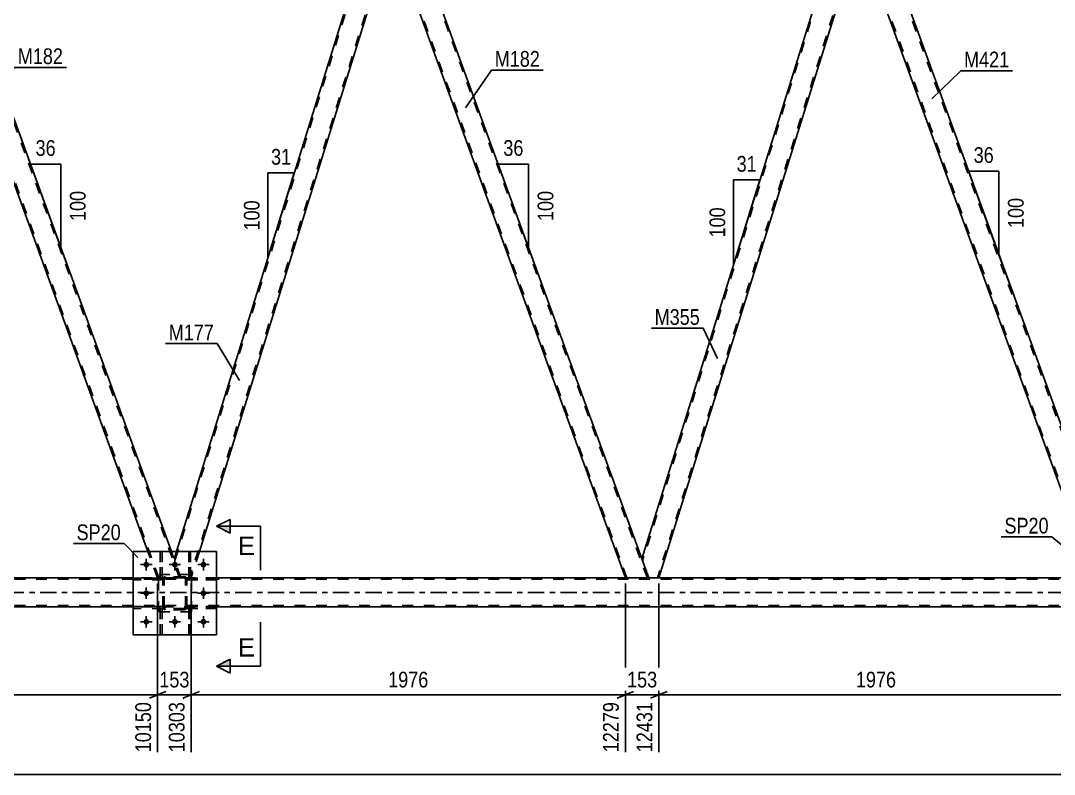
# Model space of a CAD drawing. Header units: millimetres. Extents: x 0 to 841, y 0 to 594.
# Drawn here: x 476.6 to 664.7, y 278.6 to 415.7 of the extents above; entities that cross this region are included whole.
import ezdxf

# ---------------------------------------------------------------- set-up
doc = ezdxf.new("R2010")
doc.units = ezdxf.units.MM
doc.linetypes.add('DXK_LINE_DOT2', pattern=[3.9198, 1.9599, -1.9599])
doc.linetypes.add('DXK_LINE_DOT3', pattern=[5.9187, 2.979, -0.9799, 0.9799, -0.9799])
doc.styles.add('Arial', font='ARIAL.TTF', dxfattribs={"height": 0.2})
doc.styles.add('Arial Narrow', font='ARIALN.TTF', dxfattribs={"height": 0.2})

# ---------------------------------------------------------------- blocks, each defined once
blk = doc.blocks.new('Part-318887959-4108 - 3653')
at = {"color": 2, "linetype": 'Continuous'}
for p, q in [((546.78, 435.53), (542.52, 435.53)), ((589.63, 317.78), (546.78, 435.53)), ((586.64, 314.31), (544.07, 431.28))]:
    blk.add_line(p, q, dxfattribs=at)
at = {"color": 7, "linetype": 'DXK_LINE_DOT2'}
for p, q in [((542.52, 435.53), (544.07, 431.28)), ((586.9, 314.31), (542.78, 435.53)), ((590.64, 314.31), (546.52, 435.53)), ((590.9, 314.31), (589.63, 317.78)), ((586.64, 314.31), (590.9, 314.31))]:
    blk.add_line(p, q, dxfattribs=at)
blk = doc.blocks.new('Part-318887959-3769 - 3653')
at = {"color": 2, "linetype": 'Continuous'}
for p, q in [((625.94, 434.25), (589.63, 317.78)), ((629.2, 431.28), (628.12, 434.25)), ((592.74, 314.31), (629.2, 431.28)), ((590.9, 314.31), (589.63, 317.78))]:
    blk.add_line(p, q, dxfattribs=at)
at = {"color": 7, "linetype": 'DXK_LINE_DOT2'}
for p, q in [((626.19, 434.25), (589.77, 317.41)), ((625.94, 434.25), (628.12, 434.25)), ((629.07, 431.65), (592.49, 314.31)), ((592.74, 314.31), (590.9, 314.31))]:
    blk.add_line(p, q, dxfattribs=at)
blk = doc.blocks.new('Part-318887959-3774 - 3653')
at = {"color": 2, "linetype": 'Continuous'}
for p, q in [((461.64, 435.53), (457.39, 435.53)), ((504.01, 319.13), (461.64, 435.53)), ((499.75, 319.13), (458.93, 431.28))]:
    blk.add_line(p, q, dxfattribs=at)
at = {"color": 7, "linetype": 'DXK_LINE_DOT2'}
for p, q in [((457.39, 435.53), (458.93, 431.28)), ((501.76, 314.31), (457.64, 435.53)), ((505.51, 314.31), (461.39, 435.53)), ((501.51, 314.31), (499.75, 319.13)), ((505.76, 314.31), (504.01, 319.13)), ((505.76, 314.31), (501.51, 314.31))]:
    blk.add_line(p, q, dxfattribs=at)
blk = doc.blocks.new('Part-318887959-4124 - 3653')
at = {"color": 7, "linetype": 'DXK_LINE_DOT2'}
for p, q in [((502, 319.13), (502, 314.29)), ((502.32, 319.13), (502, 319.13)), ((502.32, 314.29), (502.32, 319.13)), ((502, 314.89), (502.32, 314.89)), ((502, 314.29), (502.32, 314.29))]:
    blk.add_line(p, q, dxfattribs=at)
blk = doc.blocks.new('Part-318887959-3919 - 3653')
at = {"color": 7, "linetype": 'DXK_LINE_DOT2'}
for p, q in [((497.05, 319.13), (512.25, 319.13)), ((497.05, 319.13), (497.05, 303.93)), ((512.25, 319.13), (512.25, 303.93)), ((497.05, 303.93), (512.25, 303.93))]:
    blk.add_line(p, q, dxfattribs=at)
blk = doc.blocks.new('Part-318887959-3928 - 3653')
at = {"color": 7, "linetype": 'DXK_LINE_DOT2'}
for p, q in [((502.32, 308.77), (502, 308.77)), ((502, 308.77), (502, 303.93)), ((502.32, 303.93), (502.32, 308.77)), ((502, 308.17), (502.32, 308.17)), ((502, 303.93), (502.32, 303.93))]:
    blk.add_line(p, q, dxfattribs=at)
blk = doc.blocks.new('Part-318887959-3934 - 3653')
at = {"color": 7, "linetype": 'DXK_LINE_DOT2'}
for p, q in [((502.45, 309.09), (497.05, 309.09)), ((497.05, 309.09), (497.05, 308.77)), ((502.45, 308.77), (497.05, 308.77)), ((501.85, 308.77), (501.85, 309.09)), ((502.45, 308.77), (502.45, 309.09))]:
    blk.add_line(p, q, dxfattribs=at)
blk = doc.blocks.new('Part-318887959-3949 - 3653')
at = {"color": 7, "linetype": 'DXK_LINE_DOT2'}
for p, q in [((632.38, 434.25), (628.12, 434.25)), ((629.2, 431.28), (628.12, 434.25)), ((672.03, 314.31), (628.38, 434.25)), ((675.78, 314.31), (632.12, 434.25)), ((671.78, 314.31), (670.02, 319.13)), ((676.03, 314.31), (674.28, 319.13)), ((676.03, 314.31), (671.78, 314.31))]:
    blk.add_line(p, q, dxfattribs=at)
at = {"color": 2, "linetype": 'Continuous'}
for p, q in [((674.28, 319.13), (632.38, 434.25)), ((670.02, 319.13), (629.2, 431.28))]:
    blk.add_line(p, q, dxfattribs=at)
blk = doc.blocks.new('Part-318887959-4010 - 3653')
at = {"color": 7, "linetype": 'DXK_LINE_DOT2'}
for p, q in [((507.2, 303.93), (507.2, 308.77)), ((507.2, 308.77), (507.52, 308.77)), ((507.52, 308.77), (507.52, 303.93)), ((507.2, 308.17), (507.52, 308.17)), ((507.52, 303.93), (507.2, 303.93))]:
    blk.add_line(p, q, dxfattribs=at)
blk = doc.blocks.new('Part-318887959-4013 - 3653')
at = {"color": 7, "linetype": 'DXK_LINE_DOT2'}
for p, q in [((512.25, 314.29), (506.85, 314.29)), ((506.85, 314.29), (506.85, 313.97)), ((507.45, 313.97), (507.45, 314.29)), ((512.25, 313.97), (512.25, 314.29)), ((506.85, 313.97), (512.25, 313.97))]:
    blk.add_line(p, q, dxfattribs=at)
blk = doc.blocks.new('Part-318887959-4016 - 3653')
at = {"color": 7, "linetype": 'DXK_LINE_DOT2'}
for p, q in [((512.25, 309.09), (506.85, 309.09)), ((506.85, 309.09), (506.85, 308.77)), ((506.85, 308.77), (512.25, 308.77)), ((507.45, 308.77), (507.45, 309.09)), ((512.25, 308.77), (512.25, 309.09))]:
    blk.add_line(p, q, dxfattribs=at)
blk = doc.blocks.new('Part-318887959-4019 - 3653')
at = {"color": 7, "linetype": 'DXK_LINE_DOT2'}
for p, q in [((502.45, 314.29), (497.05, 314.29)), ((497.05, 314.29), (497.05, 313.97)), ((501.85, 313.97), (501.85, 314.29)), ((502.45, 313.97), (502.45, 314.29)), ((502.45, 313.97), (497.05, 313.97))]:
    blk.add_line(p, q, dxfattribs=at)
blk = doc.blocks.new('Part-318887959-4024 - 3653')
at = {"color": 2, "linetype": 'Continuous'}
for p, q in [((497.05, 314.31), (257.03, 314.31)), ((667.31, 314.31), (512.25, 314.31)), ((497.05, 309.03), (257.03, 309.03)), ((667.31, 309.03), (512.25, 309.03))]:
    blk.add_line(p, q, dxfattribs=at)
at = {"color": 7, "linetype": 'DXK_LINE_DOT2'}
for p, q in [((512.25, 314.31), (497.05, 314.31)), ((783.19, 314.07), (107.25, 314.07)), ((783.19, 309.27), (107.25, 309.27)), ((512.25, 309.03), (497.05, 309.03))]:
    blk.add_line(p, q, dxfattribs=at)
at = {"color": 7, "linetype": 'DXK_LINE_DOT3'}
blk.add_line((107.25, 311.67), (783.19, 311.67), dxfattribs=at)
blk = doc.blocks.new('Part-318887959-4029 - 3653')
at = {"color": 2, "linetype": 'Continuous'}
for p, q in [((512.25, 319.13), (497.05, 319.13)), ((497.05, 303.93), (497.05, 319.13)), ((512.25, 303.93), (512.25, 319.13)), ((512.25, 303.93), (497.05, 303.93))]:
    blk.add_line(p, q, dxfattribs=at)
blk = doc.blocks.new('Part-318887959-4032 - 3653')
at = {"color": 7, "linetype": 'DXK_LINE_DOT2'}
for p, q in [((502, 314.29), (502, 319.13)), ((502, 319.13), (502.32, 319.13)), ((502.32, 319.13), (502.32, 314.29)), ((502, 314.89), (502.32, 314.89)), ((502.32, 314.29), (502, 314.29))]:
    blk.add_line(p, q, dxfattribs=at)
blk = doc.blocks.new('Part-318887959-4039 - 3653')
at = {"color": 7, "linetype": 'DXK_LINE_DOT2'}
for p, q in [((507.65, 314.93), (501.65, 314.93)), ((501.65, 308.13), (501.65, 314.93)), ((507.65, 308.13), (507.65, 314.93)), ((507.65, 308.13), (501.65, 308.13))]:
    blk.add_line(p, q, dxfattribs=at)
blk = doc.blocks.new('Bolt-318887959-4040 - 3653')
at = {"color": 1, "linetype": 'Continuous'}
for p, q in [((498.41, 316.73), (499.1, 316.73)), ((499.45, 317.77), (499.45, 317.08)), ((499.45, 315.69), (499.45, 316.38)), ((500.49, 316.73), (499.79, 316.73)), ((503.61, 316.73), (504.3, 316.73)), ((504.65, 317.77), (504.65, 317.08)), ((504.65, 315.69), (504.65, 316.38)), ((505.69, 316.73), (504.99, 316.73)), ((508.81, 316.73), (509.5, 316.73)), ((509.85, 317.77), (509.85, 317.08)), ((509.85, 315.69), (509.85, 316.38)), ((510.89, 316.73), (510.19, 316.73)), ((499.45, 312.57), (499.45, 311.88)), ((509.85, 312.57), (509.85, 311.88)), ((498.41, 311.53), (499.1, 311.53)), ((499.45, 310.49), (499.45, 311.18)), ((500.49, 311.53), (499.79, 311.53)), ((508.81, 311.53), (509.5, 311.53)), ((509.85, 310.49), (509.85, 311.18)), ((510.89, 311.53), (510.19, 311.53)), ((499.45, 307.37), (499.45, 306.68)), ((504.65, 307.37), (504.65, 306.68)), ((509.85, 307.37), (509.85, 306.68)), ((498.41, 306.33), (499.1, 306.33)), ((499.45, 305.29), (499.45, 305.98)), ((500.49, 306.33), (499.79, 306.33)), ((503.61, 306.33), (504.3, 306.33)), ((504.65, 305.29), (504.65, 305.98)), ((505.69, 306.33), (504.99, 306.33)), ((508.81, 306.33), (509.5, 306.33)), ((509.85, 305.29), (509.85, 305.98)), ((510.89, 306.33), (510.19, 306.33))]:
    blk.add_line(p, q, dxfattribs=at)
blk = doc.blocks.new('Part-318887959-4046 - 3653')
at = {"color": 7, "linetype": 'DXK_LINE_DOT2'}
for p, q in [((502, 303.93), (502, 308.77)), ((502, 308.77), (502.32, 308.77)), ((502.32, 308.77), (502.32, 303.93)), ((502, 308.17), (502.32, 308.17)), ((502.32, 303.93), (502, 303.93))]:
    blk.add_line(p, q, dxfattribs=at)
blk = doc.blocks.new('Part-318887959-4058 - 3653')
at = {"color": 7, "linetype": 'DXK_LINE_DOT2'}
for p, q in [((507.2, 314.29), (507.2, 319.13)), ((507.2, 319.13), (507.52, 319.13)), ((507.52, 319.13), (507.52, 314.29)), ((507.2, 314.89), (507.52, 314.89)), ((507.52, 314.29), (507.2, 314.29))]:
    blk.add_line(p, q, dxfattribs=at)
blk = doc.blocks.new('Bolt-318887959-4059 - 3653')
at = {"linetype": 'Continuous'}
for points in [[(499.97, 316.73, -1), (498.93, 316.73, -1)], [(505.17, 316.73, -1), (504.13, 316.73, -1)], [(510.37, 316.73, -1), (509.33, 316.73, -1)], [(499.97, 311.53, -1), (498.93, 311.53, -1)], [(510.37, 311.53, -1), (509.33, 311.53, -1)], [(499.97, 306.33, -1), (498.93, 306.33, -1)], [(505.17, 306.33, -1), (504.13, 306.33, -1)], [(510.37, 306.33, -1), (509.33, 306.33, -1)]]:
    blk.add_hatch(color=1, dxfattribs=at).paths.add_polyline_path(points)
at = {"color": 1, "linetype": 'Continuous'}
for p, q in [((500.49, 316.73), (498.41, 316.73)), ((499.45, 317.77), (499.45, 315.69)), ((505.69, 316.73), (503.61, 316.73)), ((504.65, 317.77), (504.65, 315.69)), ((510.89, 316.73), (508.81, 316.73)), ((509.85, 317.77), (509.85, 315.69)), ((499.45, 312.57), (499.45, 310.49)), ((509.85, 312.57), (509.85, 310.49)), ((500.49, 311.53), (498.41, 311.53)), ((510.89, 311.53), (508.81, 311.53)), ((499.45, 307.37), (499.45, 305.29)), ((504.65, 307.37), (504.65, 305.29)), ((509.85, 307.37), (509.85, 305.29)), ((500.49, 306.33), (498.41, 306.33)), ((505.69, 306.33), (503.61, 306.33)), ((510.89, 306.33), (508.81, 306.33))]:
    blk.add_line(p, q, dxfattribs=at)
blk = doc.blocks.new('Part-318887959-4069 - 3653')
at = {"color": 7, "linetype": 'DXK_LINE_DOT2'}
for p, q in [((507.52, 308.77), (507.2, 308.77)), ((507.2, 308.77), (507.2, 303.93)), ((507.52, 303.93), (507.52, 308.77)), ((507.2, 308.17), (507.52, 308.17)), ((507.2, 303.93), (507.52, 303.93))]:
    blk.add_line(p, q, dxfattribs=at)
blk = doc.blocks.new('Part-318887959-4080 - 3653')
at = {"color": 7, "linetype": 'DXK_LINE_DOT2'}
for p, q in [((502.45, 314.05), (502.48, 314.23)), ((502.48, 314.23), (502.45, 314.05)), ((502.7, 314.14), (502.76, 314.22)), ((502.74, 314.49), (502.93, 314.53)), ((502.93, 314.53), (502.74, 314.49)), ((502.76, 314.22), (502.83, 314.27)), ((502.83, 314.27), (502.93, 314.29)), ((506.37, 314.53), (502.93, 314.53)), ((502.93, 314.29), (506.37, 314.29)), ((506.37, 314.53), (506.55, 314.49)), ((506.55, 314.49), (506.37, 314.53)), ((506.37, 314.29), (506.46, 314.27)), ((506.46, 314.27), (506.54, 314.22)), ((506.54, 314.22), (506.59, 314.14)), ((506.81, 314.23), (506.85, 314.05)), ((506.85, 314.05), (506.81, 314.23)), ((502.45, 309.01), (502.45, 314.05)), ((502.69, 314.05), (502.7, 314.14)), ((502.69, 309.01), (502.69, 314.05)), ((506.59, 314.14), (506.61, 314.05)), ((506.61, 309.01), (506.61, 314.05)), ((506.85, 309.01), (506.85, 314.05)), ((502.48, 308.83), (502.45, 309.01)), ((502.45, 309.01), (502.48, 308.83)), ((502.7, 308.92), (502.69, 309.01)), ((502.76, 308.84), (502.7, 308.92)), ((502.93, 308.53), (502.74, 308.57)), ((502.74, 308.57), (502.93, 308.53)), ((502.83, 308.79), (502.76, 308.84)), ((502.93, 308.77), (502.83, 308.79)), ((506.37, 308.77), (502.93, 308.77)), ((506.37, 308.53), (502.93, 308.53)), ((506.46, 308.79), (506.37, 308.77)), ((506.55, 308.57), (506.37, 308.53)), ((506.37, 308.53), (506.55, 308.57)), ((506.54, 308.84), (506.46, 308.79)), ((506.59, 308.92), (506.54, 308.84)), ((506.61, 309.01), (506.59, 308.92)), ((506.85, 309.01), (506.81, 308.83)), ((506.81, 308.83), (506.85, 309.01))]:
    blk.add_line(p, q, dxfattribs=at)
at = {"color": 7, "linetype": 'DXK_LINE_DOT3'}
blk.add_line((504.65, 311.53), (504.65, 311.53), dxfattribs=at)
at = {"color": 7, "linetype": 'DXK_LINE_DOT2'}
for centre, start, end in [((502.93, 314.05), 112.5, 157.5), ((502.93, 314.05), 112.5, 157.5), ((506.37, 314.05), 22.5, 67.5), ((506.37, 314.05), 22.5, 67.5), ((502.93, 309.01), 202.5, 247.5), ((502.93, 309.01), 202.5, 247.5), ((506.37, 309.01), 292.5, 337.5), ((506.37, 309.01), 292.5, 337.5)]:
    blk.add_arc(centre, 0.48, start, end, dxfattribs=at)
blk = doc.blocks.new('Part-318887959-4081 - 3653')
at = {"color": 7, "linetype": 'DXK_LINE_DOT2'}
for p, q in [((507.65, 314.93), (501.65, 314.93)), ((501.65, 308.13), (501.65, 314.93)), ((507.65, 308.13), (507.65, 314.93)), ((507.65, 308.13), (501.65, 308.13))]:
    blk.add_line(p, q, dxfattribs=at)
blk = doc.blocks.new('Part-318887959-4103 - 3653')
at = {"color": 7, "linetype": 'DXK_LINE_DOT2'}
for p, q in [((541.45, 435.53), (504.64, 317.41)), ((543.93, 431.66), (507.36, 314.31)), ((504.5, 317.78), (504.92, 319.13)), ((509.11, 319.13), (507.61, 314.31)), ((505.76, 314.31), (504.5, 317.78)), ((507.61, 314.31), (505.76, 314.31))]:
    blk.add_line(p, q, dxfattribs=at)
at = {"color": 2, "linetype": 'Continuous'}
for p, q in [((541.2, 435.53), (504.92, 319.13)), ((542.52, 435.53), (541.2, 435.53)), ((544.07, 431.28), (542.52, 435.53)), ((544.07, 431.28), (509.11, 319.13))]:
    blk.add_line(p, q, dxfattribs=at)
blk = doc.blocks.new('Part-318887959-4123 - 3653')
at = {"color": 7, "linetype": 'DXK_LINE_DOT2'}
for p, q in [((502.45, 309.09), (497.05, 309.09)), ((497.05, 308.77), (497.05, 309.09)), ((502.45, 308.77), (497.05, 308.77)), ((501.85, 308.77), (501.85, 309.09)), ((502.45, 309.09), (502.45, 308.77))]:
    blk.add_line(p, q, dxfattribs=at)
blk = doc.blocks.new('Part-318887959-4130 - 3653')
at = {"color": 7, "linetype": 'DXK_LINE_DOT2'}
for p, q in [((506.85, 313.97), (506.85, 314.29)), ((506.85, 314.29), (512.25, 314.29)), ((507.45, 313.97), (507.45, 314.29)), ((512.25, 314.29), (512.25, 313.97)), ((512.25, 313.97), (506.85, 313.97))]:
    blk.add_line(p, q, dxfattribs=at)
blk = doc.blocks.new('Part-318887959-4133 - 3653')
at = {"color": 7, "linetype": 'DXK_LINE_DOT2'}
for p, q in [((507.2, 319.13), (507.2, 314.29)), ((507.52, 319.13), (507.2, 319.13)), ((507.52, 314.29), (507.52, 319.13)), ((507.2, 314.89), (507.52, 314.89)), ((507.2, 314.29), (507.52, 314.29))]:
    blk.add_line(p, q, dxfattribs=at)
blk = doc.blocks.new('Part-318887959-4158 - 3653')
at = {"color": 7, "linetype": 'DXK_LINE_DOT2'}
for p, q in [((502.45, 314.05), (502.48, 314.23)), ((502.48, 314.23), (502.45, 314.05)), ((502.7, 314.14), (502.76, 314.22)), ((502.74, 314.49), (502.93, 314.53)), ((502.93, 314.53), (502.74, 314.49)), ((502.76, 314.22), (502.83, 314.27)), ((502.83, 314.27), (502.93, 314.29)), ((506.37, 314.53), (502.93, 314.53)), ((502.93, 314.29), (506.37, 314.29)), ((506.37, 314.53), (506.55, 314.49)), ((506.55, 314.49), (506.37, 314.53)), ((506.37, 314.29), (506.46, 314.27)), ((506.46, 314.27), (506.54, 314.22)), ((506.54, 314.22), (506.59, 314.14)), ((506.81, 314.23), (506.85, 314.05)), ((506.85, 314.05), (506.81, 314.23)), ((502.45, 309.01), (502.45, 314.05)), ((502.69, 314.05), (502.7, 314.14)), ((502.69, 309.01), (502.69, 314.05)), ((506.59, 314.14), (506.61, 314.05)), ((506.61, 309.01), (506.61, 314.05)), ((506.85, 309.01), (506.85, 314.05)), ((502.48, 308.83), (502.45, 309.01)), ((502.45, 309.01), (502.48, 308.83)), ((502.7, 308.92), (502.69, 309.01)), ((502.76, 308.84), (502.7, 308.92)), ((502.93, 308.53), (502.74, 308.57)), ((502.74, 308.57), (502.93, 308.53)), ((502.83, 308.79), (502.76, 308.84)), ((502.93, 308.77), (502.83, 308.79)), ((506.37, 308.77), (502.93, 308.77)), ((506.37, 308.53), (502.93, 308.53)), ((506.46, 308.79), (506.37, 308.77)), ((506.55, 308.57), (506.37, 308.53)), ((506.37, 308.53), (506.55, 308.57)), ((506.54, 308.84), (506.46, 308.79)), ((506.59, 308.92), (506.54, 308.84)), ((506.61, 309.01), (506.59, 308.92)), ((506.85, 309.01), (506.81, 308.83)), ((506.81, 308.83), (506.85, 309.01))]:
    blk.add_line(p, q, dxfattribs=at)
at = {"color": 7, "linetype": 'DXK_LINE_DOT3'}
blk.add_line((504.65, 311.53), (504.65, 311.53), dxfattribs=at)
at = {"color": 7, "linetype": 'DXK_LINE_DOT2'}
for centre, start, end in [((502.93, 314.05), 112.5, 157.5), ((502.93, 314.05), 112.5, 157.5), ((506.37, 314.05), 22.5, 67.5), ((506.37, 314.05), 22.5, 67.5), ((502.93, 309.01), 202.5, 247.5), ((502.93, 309.01), 202.5, 247.5), ((506.37, 309.01), 292.5, 337.5), ((506.37, 309.01), 292.5, 337.5)]:
    blk.add_arc(centre, 0.48, start, end, dxfattribs=at)
blk = doc.blocks.new('Part-318887959-4159 - 3653')
at = {"color": 7, "linetype": 'DXK_LINE_DOT2'}
for p, q in [((506.85, 308.77), (506.85, 309.09)), ((506.85, 309.09), (512.25, 309.09)), ((512.25, 308.77), (506.85, 308.77)), ((507.45, 308.77), (507.45, 309.09)), ((512.25, 309.09), (512.25, 308.77))]:
    blk.add_line(p, q, dxfattribs=at)
blk = doc.blocks.new('Part-318887959-4160 - 3653')
at = {"color": 7, "linetype": 'DXK_LINE_DOT2'}
for p, q in [((502.45, 314.29), (497.05, 314.29)), ((497.05, 313.97), (497.05, 314.29)), ((501.85, 313.97), (501.85, 314.29)), ((502.45, 314.29), (502.45, 313.97)), ((502.45, 313.97), (497.05, 313.97))]:
    blk.add_line(p, q, dxfattribs=at)
blk = doc.blocks.new('StraightDimension-318887959-4581 - 3653')
at = {"color": 7, "linetype": 'Continuous'}
for p, q in [((592.74, 313.31), (592.74, 282.59)), ((671.78, 313.31), (671.78, 282.59)), ((594.24, 293.63), (591.24, 292.43)), ((670.28, 292.43), (673.28, 293.63)), ((592.74, 293.03), (671.78, 293.03))]:
    blk.add_line(p, q, dxfattribs=at)
at = {"color": 0}
blk.add_wipeout([(636.52, 293.78), (636.52, 297.98), (628, 297.98), (628, 293.78)], dxfattribs=at)
at = {"color": 0, "linetype": 'Continuous'}
blk.add_wipeout([(671.18, 292.33), (666.98, 292.33), (666.98, 281.99), (671.18, 281.99)], dxfattribs=at)
at = {"color": 3, "style": 'Arial Narrow'}
blk.add_text('1976', height=2.863, dxfattribs=at).set_placement((628.6, 294.38))
at = {"color": 3, "linetype": 'Continuous', "style": 'Arial Narrow'}
blk.add_text('14407', height=2.863, rotation=90.0002, dxfattribs=at).set_placement((670.58, 282.59))
blk = doc.blocks.new('AngleDimension-318887959-4300 - 3653')
at = {"color": 7, "linetype": 'Continuous'}
for p, q in [((654.63, 388.33), (649.09, 388.33)), ((654.63, 373.11), (649.09, 388.33)), ((654.63, 373.11), (654.63, 388.33)), ((656.9, 366.87), (654.63, 373.11))]:
    blk.add_line(p, q, dxfattribs=at)
at = {"color": 0}
for points in [[(654.29, 389.23), (654.29, 393.43), (649.43, 393.43), (649.43, 389.23)], [(659.73, 384.06), (655.53, 384.06), (655.53, 377.38), (659.73, 377.38)]]:
    blk.add_wipeout(points, dxfattribs=at)
at = {"color": 3, "style": 'Arial Narrow'}
blk.add_text('36', height=2.863, dxfattribs=at).set_placement((650.03, 389.83))
blk.add_text('100', height=2.863, rotation=90.0002, dxfattribs=at).set_placement((659.13, 377.98))
blk = doc.blocks.new('StraightDimension-318887959-4529 - 3653')
at = {"color": 7, "linetype": 'Continuous'}
for p, q in [((501.51, 313.31), (501.51, 282.59)), ((507.61, 313.31), (507.61, 282.59)), ((500.01, 292.43), (503.01, 293.63)), ((509.11, 293.63), (506.11, 292.43)), ((501.51, 293.03), (507.61, 293.03))]:
    blk.add_line(p, q, dxfattribs=at)
at = {"color": 0}
blk.add_wipeout([(507.9, 293.78), (507.9, 297.98), (501.22, 297.98), (501.22, 293.78)], dxfattribs=at)
at = {"color": 0, "linetype": 'Continuous'}
blk.add_wipeout([(507.01, 292.33), (502.81, 292.33), (502.81, 281.99), (507.01, 281.99)], dxfattribs=at)
at = {"color": 3, "style": 'Arial Narrow'}
blk.add_text('153', height=2.863, dxfattribs=at).set_placement((501.82, 294.38))
at = {"color": 3, "linetype": 'Continuous', "style": 'Arial Narrow'}
blk.add_text('10303', height=2.863, rotation=90.0002, dxfattribs=at).set_placement((506.41, 282.59))
blk = doc.blocks.new('AngleDimension-318887959-4244 - 3653')
at = {"color": 7, "linetype": 'Continuous'}
for p, q in [((569.03, 389.61), (563.49, 389.61)), ((569.03, 374.39), (563.49, 389.61)), ((569.03, 374.39), (569.03, 389.61)), ((571.3, 368.15), (569.03, 374.39))]:
    blk.add_line(p, q, dxfattribs=at)
at = {"color": 0}
for points in [[(568.69, 390.51), (568.69, 394.71), (563.83, 394.71), (563.83, 390.51)], [(574.13, 385.34), (569.93, 385.34), (569.93, 378.66), (574.13, 378.66)]]:
    blk.add_wipeout(points, dxfattribs=at)
at = {"color": 3, "style": 'Arial Narrow'}
blk.add_text('36', height=2.863, dxfattribs=at).set_placement((564.43, 391.11))
blk.add_text('100', height=2.863, rotation=90.0002, dxfattribs=at).set_placement((573.53, 379.26))
blk = doc.blocks.new('AngleDimension-318887959-4258 - 3653')
at = {"color": 7, "linetype": 'Continuous'}
for p, q in [((483.9, 389.61), (478.36, 389.61)), ((483.9, 374.39), (478.36, 389.61)), ((483.9, 374.39), (483.9, 389.61)), ((486.17, 368.15), (483.9, 374.39))]:
    blk.add_line(p, q, dxfattribs=at)
at = {"color": 0}
for points in [[(483.55, 390.51), (483.55, 394.71), (478.7, 394.71), (478.7, 390.51)], [(489, 385.35), (484.8, 385.35), (484.8, 378.66), (489, 378.66)]]:
    blk.add_wipeout(points, dxfattribs=at)
at = {"color": 3, "style": 'Arial Narrow'}
blk.add_text('36', height=2.863, dxfattribs=at).set_placement((479.3, 391.11))
blk.add_text('100', height=2.863, rotation=90.0002, dxfattribs=at).set_placement((488.4, 379.26))
blk = doc.blocks.new('StraightDimension-318887959-4510 - 3653')
at = {"color": 7, "linetype": 'Continuous'}
for p, q in [((422.47, 313.31), (422.47, 284.42)), ((501.51, 313.31), (501.51, 282.59)), ((423.97, 293.63), (420.97, 292.43)), ((500.01, 292.43), (503.01, 293.63)), ((422.47, 293.03), (501.51, 293.03))]:
    blk.add_line(p, q, dxfattribs=at)
at = {"color": 0}
blk.add_wipeout([(466.25, 293.78), (466.25, 297.98), (457.73, 297.98), (457.73, 293.78)], dxfattribs=at)
at = {"color": 0, "linetype": 'Continuous'}
blk.add_wipeout([(500.91, 292.33), (496.71, 292.33), (496.71, 281.99), (500.91, 281.99)], dxfattribs=at)
at = {"color": 3, "style": 'Arial Narrow'}
blk.add_text('1976', height=2.863, dxfattribs=at).set_placement((458.33, 294.38))
at = {"color": 3, "linetype": 'Continuous', "style": 'Arial Narrow'}
blk.add_text('10150', height=2.863, rotation=90.0002, dxfattribs=at).set_placement((500.31, 282.59))
blk = doc.blocks.new('StraightDimension-318887959-4548 - 3653')
at = {"color": 7, "linetype": 'Continuous'}
for p, q in [((507.61, 313.31), (507.61, 282.59)), ((586.64, 313.31), (586.64, 282.59)), ((509.11, 293.63), (506.11, 292.43)), ((585.14, 292.43), (588.14, 293.63)), ((507.61, 293.03), (586.64, 293.03))]:
    blk.add_line(p, q, dxfattribs=at)
at = {"color": 0}
blk.add_wipeout([(551.38, 293.78), (551.38, 297.98), (542.87, 297.98), (542.87, 293.78)], dxfattribs=at)
at = {"color": 0, "linetype": 'Continuous'}
blk.add_wipeout([(586.04, 292.33), (581.84, 292.33), (581.84, 281.99), (586.04, 281.99)], dxfattribs=at)
at = {"color": 3, "style": 'Arial Narrow'}
blk.add_text('1976', height=2.863, dxfattribs=at).set_placement((543.47, 294.38))
at = {"color": 3, "linetype": 'Continuous', "style": 'Arial Narrow'}
blk.add_text('12279', height=2.863, rotation=90.0002, dxfattribs=at).set_placement((585.44, 282.59))
blk = doc.blocks.new('StraightDimension-318887959-4567 - 3653')
at = {"color": 7, "linetype": 'Continuous'}
for p, q in [((586.64, 313.31), (586.64, 282.59)), ((592.74, 313.31), (592.74, 282.59)), ((585.14, 292.43), (588.14, 293.63)), ((594.24, 293.63), (591.24, 292.43)), ((586.64, 293.03), (592.74, 293.03))]:
    blk.add_line(p, q, dxfattribs=at)
at = {"color": 0}
blk.add_wipeout([(593.03, 293.78), (593.03, 297.98), (586.35, 297.98), (586.35, 293.78)], dxfattribs=at)
at = {"color": 0, "linetype": 'Continuous'}
blk.add_wipeout([(592.14, 292.33), (587.94, 292.33), (587.94, 281.99), (592.14, 281.99)], dxfattribs=at)
at = {"color": 3, "style": 'Arial Narrow'}
blk.add_text('153', height=2.863, dxfattribs=at).set_placement((586.95, 294.38))
at = {"color": 3, "linetype": 'Continuous', "style": 'Arial Narrow'}
blk.add_text('12431', height=2.863, rotation=90.0002, dxfattribs=at).set_placement((591.54, 282.59))
blk = doc.blocks.new('StraightDimension-318887959-4667 - 3653')
at = {"color": 7, "linetype": 'Continuous'}
blk.add_line((55.52, 278.57), (794.05, 278.57), dxfattribs=at)
blk = doc.blocks.new('AngleDimension-318887959-22157 - 3653')
at = {"color": 7, "linetype": 'Continuous'}
for p, q in [((521.57, 388.01), (526.39, 388.01)), ((521.57, 372.55), (526.39, 388.01)), ((521.57, 372.55), (521.57, 388.01)), ((524.4, 381.63), (526.39, 388.01))]:
    blk.add_line(p, q, dxfattribs=at)
at = {"color": 0}
for points in [[(526.41, 388.91), (526.41, 393.11), (521.55, 393.11), (521.55, 388.91)], [(520.67, 383.62), (516.47, 383.62), (516.47, 376.94), (520.67, 376.94)]]:
    blk.add_wipeout(points, dxfattribs=at)
at = {"color": 3, "style": 'Arial Narrow'}
blk.add_text('31', height=2.863, dxfattribs=at).set_placement((522.15, 389.51))
blk.add_text('100', height=2.863, rotation=90.0002, dxfattribs=at).set_placement((520.07, 377.54))
blk = doc.blocks.new('AngleDimension-318887959-22171 - 3653')
at = {"color": 7, "linetype": 'Continuous'}
for p, q in [((606.31, 386.73), (611.13, 386.73)), ((606.31, 371.27), (611.13, 386.73)), ((606.31, 371.27), (606.31, 386.73)), ((609.14, 380.35), (611.13, 386.73))]:
    blk.add_line(p, q, dxfattribs=at)
at = {"color": 0}
for points in [[(611.14, 387.63), (611.14, 391.83), (606.29, 391.83), (606.29, 387.63)], [(605.41, 382.34), (601.21, 382.34), (601.21, 375.66), (605.41, 375.66)]]:
    blk.add_wipeout(points, dxfattribs=at)
at = {"color": 3, "style": 'Arial Narrow'}
blk.add_text('31', height=2.863, dxfattribs=at).set_placement((606.89, 388.23))
blk.add_text('100', height=2.863, rotation=90.0002, dxfattribs=at).set_placement((604.81, 376.26))
blk = doc.blocks.new('Mark-318887959-3765 - 3653')
at = {"color": 0}
blk.add_wipeout([(600.19, 360.36), (600.19, 363.36), (591.97, 363.36), (591.97, 360.36)], dxfattribs=at)
blk.add_wipeout([(600.19, 360.36), (600.19, 363.36), (591.97, 363.36), (591.97, 360.36)], dxfattribs=at)
at = {"color": 30, "linetype": 'Continuous'}
for p in [(591.37, 359.76), (603.38, 354.25)]:
    blk.add_line(p, (600.79, 359.76), dxfattribs=at)
at = {"color": 3, "style": 'Arial Narrow'}
blk.add_text('M355', height=2.863, dxfattribs=at).set_placement((591.97, 360.36))
blk = doc.blocks.new('Mark-318887959-3770 - 3653')
at = {"color": 0}
blk.add_wipeout([(484.3, 407.81), (484.3, 410.81), (476.07, 410.81), (476.07, 407.81)], dxfattribs=at)
blk.add_wipeout([(484.3, 407.81), (484.3, 410.81), (476.07, 410.81), (476.07, 407.81)], dxfattribs=at)
at = {"color": 30, "linetype": 'Continuous'}
for p, q in [((471.35, 404.39), (475.47, 407.21)), ((475.47, 407.21), (484.9, 407.21))]:
    blk.add_line(p, q, dxfattribs=at)
at = {"color": 3, "style": 'Arial Narrow'}
blk.add_text('M182', height=2.863, dxfattribs=at).set_placement((476.07, 407.81))
blk = doc.blocks.new('Mark-318887959-3945 - 3653')
at = {"color": 0}
blk.add_wipeout([(656.5, 407.21), (656.5, 410.21), (648.28, 410.21), (648.28, 407.21)], dxfattribs=at)
blk.add_wipeout([(656.5, 407.21), (656.5, 410.21), (648.28, 410.21), (648.28, 407.21)], dxfattribs=at)
at = {"color": 30, "linetype": 'Continuous'}
for p, q in [((642.44, 401.51), (647.68, 406.61)), ((647.68, 406.61), (657.1, 406.61))]:
    blk.add_line(p, q, dxfattribs=at)
at = {"color": 3, "style": 'Arial Narrow'}
blk.add_text('M421', height=2.863, dxfattribs=at).set_placement((648.28, 407.21))
blk = doc.blocks.new('Mark-318887959-3959 - 3653')
at = {"color": 0}
blk.add_wipeout([(663.68, 322.39), (663.68, 325.39), (655.64, 325.39), (655.64, 322.39)], dxfattribs=at)
blk.add_wipeout([(663.68, 322.39), (663.68, 325.39), (655.64, 325.39), (655.64, 322.39)], dxfattribs=at)
at = {"color": 30, "linetype": 'Continuous'}
for p in [(655.04, 321.79), (668.47, 318.33)]:
    blk.add_line(p, (664.28, 321.79), dxfattribs=at)
at = {"color": 3, "style": 'Arial Narrow'}
blk.add_text('SP20', height=2.863, dxfattribs=at).set_placement((655.64, 322.39))
blk = doc.blocks.new('Mark-318887959-4099 - 3653')
at = {"color": 0}
blk.add_wipeout([(511.76, 357.54), (511.76, 360.54), (503.54, 360.54), (503.54, 357.54)], dxfattribs=at)
blk.add_wipeout([(511.76, 357.54), (511.76, 360.54), (503.54, 360.54), (503.54, 357.54)], dxfattribs=at)
at = {"color": 30, "linetype": 'Continuous'}
for p in [(502.94, 356.94), (516.43, 350.23)]:
    blk.add_line(p, (512.36, 356.94), dxfattribs=at)
at = {"color": 3, "style": 'Arial Narrow'}
blk.add_text('M177', height=2.863, dxfattribs=at).set_placement((503.54, 357.54))
blk = doc.blocks.new('Mark-318887959-4025 - 3653')
at = {"color": 0}
blk.add_wipeout([(494.81, 321.18), (494.81, 324.18), (486.77, 324.18), (486.77, 321.18)], dxfattribs=at)
blk.add_wipeout([(494.81, 321.18), (494.81, 324.18), (486.77, 324.18), (486.77, 321.18)], dxfattribs=at)
at = {"color": 30, "linetype": 'Continuous'}
for p in [(486.17, 320.58), (497.93, 318.01)]:
    blk.add_line(p, (495.41, 320.58), dxfattribs=at)
at = {"color": 3, "style": 'Arial Narrow'}
blk.add_text('SP20', height=2.863, dxfattribs=at).set_placement((486.77, 321.18))
blk = doc.blocks.new('Mark-318887959-4104 - 3653')
at = {"color": 0}
blk.add_wipeout([(571.09, 407.33), (571.09, 410.33), (562.87, 410.33), (562.87, 407.33)], dxfattribs=at)
blk.add_wipeout([(571.09, 407.33), (571.09, 410.33), (562.87, 410.33), (562.87, 407.33)], dxfattribs=at)
at = {"color": 30, "linetype": 'Continuous'}
for p, q in [((557.54, 399.85), (562.27, 406.73)), ((562.27, 406.73), (571.69, 406.73))]:
    blk.add_line(p, q, dxfattribs=at)
at = {"color": 3, "style": 'Arial Narrow'}
blk.add_text('M182', height=2.863, dxfattribs=at).set_placement((562.87, 407.33))
blk = doc.blocks.new('SectionMark-318887959-5430 - 3653')
at = {"linetype": 'Continuous'}
for points in [[(514.72, 323.71), (514.72, 322.46), (512.22, 323.71)], [(514.72, 299.51), (514.72, 298.26), (512.22, 298.26)]]:
    blk.add_hatch(color=6, dxfattribs=at).paths.add_polyline_path(points)
at = {"color": 6, "linetype": 'Continuous'}
for p, q in [((512.22, 323.71), (514.72, 324.96)), ((520.22, 323.71), (512.22, 323.71)), ((512.22, 323.71), (514.72, 322.46)), ((514.72, 322.46), (514.72, 324.96)), ((520.22, 323.71), (520.22, 315.71)), ((520.22, 298.26), (520.22, 306.26)), ((512.22, 298.26), (514.72, 299.51)), ((514.72, 299.51), (514.72, 297.01)), ((520.22, 298.26), (512.22, 298.26)), ((514.72, 297.01), (512.22, 298.26))]:
    blk.add_line(p, q, dxfattribs=at)
at = {"color": 0, "linetype": 'Continuous'}
for points in [[(519.22, 318.46), (519.22, 321.96), (516.11, 321.96), (516.11, 318.46)], [(519.22, 300.01), (519.22, 303.51), (516.11, 303.51), (516.11, 300.01)]]:
    blk.add_wipeout(points, dxfattribs=at)
at = {"color": 3, "linetype": 'Continuous', "style": 'Arial'}
for p in [(516.11, 318.46), (516.11, 300.01)]:
    blk.add_text('E', height=3.34, dxfattribs=at).set_placement(p)

msp = doc.modelspace()

# ---------------------------------------------------------------- block references
for name in ['Part-318887959-3774 - 3653', 'Part-318887959-4103 - 3653', 'Part-318887959-4108 - 3653', 'Part-318887959-3769 - 3653', 'Part-318887959-3949 - 3653', 'Part-318887959-3919 - 3653', 'Part-318887959-4029 - 3653', 'Part-318887959-4124 - 3653', 'Part-318887959-4032 - 3653', 'Part-318887959-4058 - 3653', 'Part-318887959-4133 - 3653', 'Bolt-318887959-4040 - 3653', 'Bolt-318887959-4059 - 3653', 'Part-318887959-4024 - 3653', 'Part-318887959-4019 - 3653', 'Part-318887959-4160 - 3653', 'Part-318887959-4039 - 3653', 'Part-318887959-4081 - 3653', 'Part-318887959-4080 - 3653', 'Part-318887959-4158 - 3653', 'Part-318887959-4013 - 3653', 'Part-318887959-4130 - 3653', 'Part-318887959-3934 - 3653', 'Part-318887959-4123 - 3653', 'Part-318887959-3928 - 3653', 'Part-318887959-4046 - 3653', 'Part-318887959-4016 - 3653', 'Part-318887959-4159 - 3653', 'Part-318887959-4010 - 3653', 'Part-318887959-4069 - 3653']:
    msp.add_blockref(name, (0, 0))

# ---------------------------------------------------------------- next in the draw order: block references
for name in ['AngleDimension-318887959-4258 - 3653', 'AngleDimension-318887959-4244 - 3653', 'AngleDimension-318887959-4300 - 3653', 'StraightDimension-318887959-4529 - 3653', 'StraightDimension-318887959-4581 - 3653']:
    msp.add_blockref(name, (0, 0))

# ---------------------------------------------------------------- next in the draw order: block references
for name in ['StraightDimension-318887959-4510 - 3653', 'StraightDimension-318887959-4548 - 3653']:
    msp.add_blockref(name, (0, 0))

# ---------------------------------------------------------------- next in the draw order: block references
msp.add_blockref('StraightDimension-318887959-4567 - 3653', (0, 0))

# ---------------------------------------------------------------- next in the draw order: block references
msp.add_blockref('StraightDimension-318887959-4667 - 3653', (0, 0))

# ---------------------------------------------------------------- next in the draw order: block references
for name in ['Mark-318887959-3770 - 3653', 'Mark-318887959-4104 - 3653', 'Mark-318887959-3945 - 3653', 'AngleDimension-318887959-22157 - 3653', 'AngleDimension-318887959-22171 - 3653', 'Mark-318887959-3765 - 3653', 'Mark-318887959-4099 - 3653', 'Mark-318887959-4025 - 3653', 'SectionMark-318887959-5430 - 3653', 'Mark-318887959-3959 - 3653']:
    msp.add_blockref(name, (0, 0))

doc.saveas('drawing.dxf')
